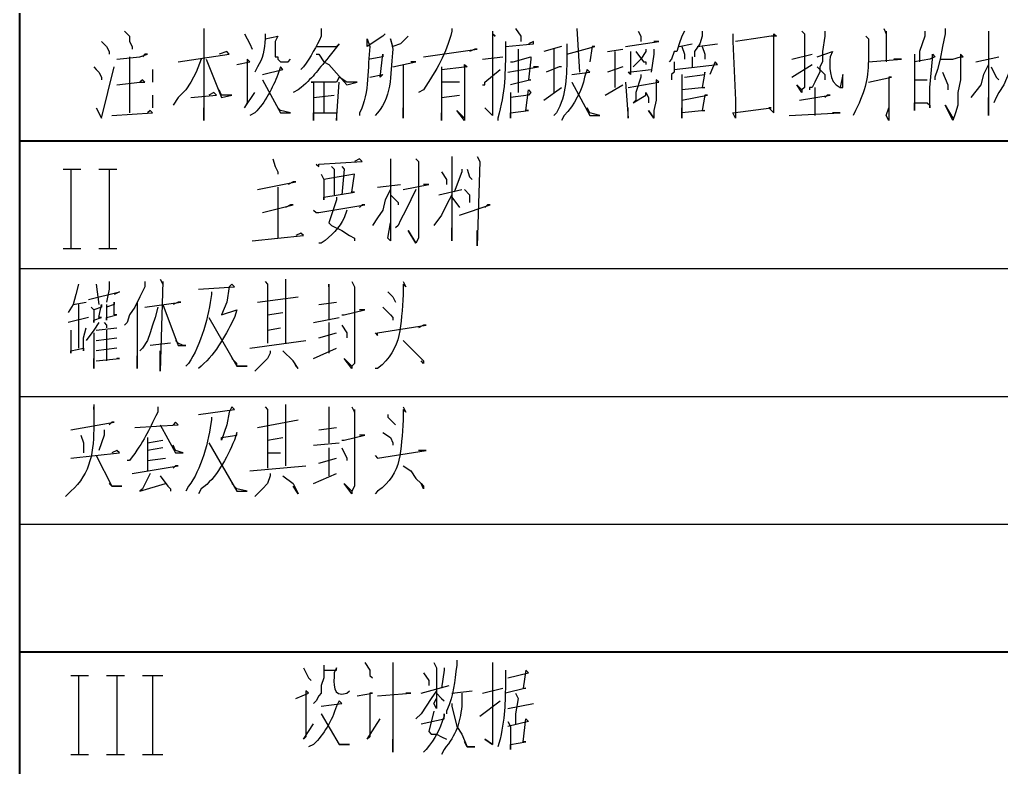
# Model space of a CAD drawing. Header units: millimetres. Extents: x 0 to 822, y 14 to 1153.
# Drawn here: x 569.3 to 638.5, y 938.5 to 991.1 of the extents above; entities that cross this region are included whole.
import ezdxf

# ---------------------------------------------------------------- set-up
doc = ezdxf.new("R2010")
doc.units = ezdxf.units.MM
doc.layers.add('1', color=7, linetype='Continuous')

msp = doc.modelspace()

# ---------------------------------------------------------------- linework, layer by layer
at = {"layer": '1', "color": 0, "lineweight": 40}
for points in [[(569.34, 1135.941732), (569.34, 676.221732)], [(819, 982.581732), (569.34, 982.581732)], [(819, 946.581732), (569.34, 946.581732)]]:
    msp.add_lwpolyline(points, dxfattribs=at)
at = {"layer": '1', "color": 0, "lineweight": 25}
for points in [[(582.3, 990.501732), (582.3, 986.181732), (582.3, 984.021732), (582.3, 984.201732), (582.3, 984.921732)], [(604.26, 990.501732), (604.62, 989.961732), (604.62, 989.601732)], [(608.58, 990.501732), (608.76, 987.441732)], [(630.18, 990.501732), (630.36, 990.141732), (630.36, 990.321732), (630.36, 988.161732)], [(634.5, 990.501732), (634.5, 990.141732), (634.32, 989.241732), (634.14, 988.341732), (633.96, 987.621732), (633.78, 987.081732), (633.78, 986.901732)], [(576.72, 990.321732), (577.08, 989.961732), (577.08, 989.601732), (577.26, 989.241732), (577.26, 989.061732)], [(585.18, 990.141732), (585.54, 989.421732), (585.72, 989.061732)], [(586.62, 989.781732), (587.52, 989.961732), (587.52, 989.961732), (587.34, 989.601732), (587.34, 988.521732), (587.52, 988.521732), (587.52, 988.341732), (587.7, 988.161732), (588.24, 988.161732), (588.42, 988.341732)], [(602.64, 990.321732), (602.64, 990.141732), (602.82, 989.961732), (602.64, 990.141732), (602.64, 984.921732), (602.64, 984.381732), (602.1, 984.921732)], [(612.9, 990.321732), (613.08, 989.961732), (613.08, 989.601732)], [(616.14, 990.321732), (615.96, 989.961732), (615.78, 989.421732), (615.6, 988.881732), (615.42, 988.881732), (615.24, 988.341732), (615.06, 988.161732)], [(617.4, 990.321732), (617.4, 989.961732), (617.22, 989.421732), (616.86, 988.881732), (616.86, 988.521732)], [(619.56, 990.141732), (619.56, 989.601732), (619.74, 985.461732), (619.74, 984.201732), (619.56, 984.561732), (622.26, 984.921732), (622.08, 984.921732), (622.44, 984.561732), (622.44, 985.281732), (622.44, 986.181732), (622.44, 987.261732), (622.44, 990.141732), (622.62, 989.961732), (622.26, 989.961732), (621, 989.781732), (621, 989.781732), (619.74, 989.601732)], [(624.42, 990.321732), (624.6, 990.141732), (624.6, 986.361732), (624.42, 986.181732), (624.42, 986.001732), (624.06, 986.541732), (624.42, 986.181732)], [(626.04, 990.321732), (626.04, 990.141732), (626.04, 989.961732), (625.86, 988.881732), (625.86, 988.161732), (625.68, 987.801732), (625.68, 987.441732), (625.5, 987.081732), (625.32, 986.721732), (625.14, 986.361732), (624.96, 986.361732), (624.96, 986.181732)], [(633.06, 990.321732), (633.06, 989.961732), (632.7, 988.881732), (632.7, 988.161732)], [(637.56, 990.321732), (637.56, 989.961732), (637.56, 984.381732), (637.56, 984.741732), (637.56, 985.641732)], [(575.1, 989.601732), (575.46, 989.241732), (575.64, 988.881732), (575.64, 988.701732)], [(603.54, 989.241732), (605.52, 989.421732), (605.52, 989.601732), (605.16, 989.421732)], [(607.5, 989.241732), (606.24, 988.881732)], [(607.86, 988.701732), (609.84, 989.241732), (609.66, 989.241732), (609.48, 988.161732)], [(612, 989.241732), (614.34, 989.601732), (614.16, 989.601732), (613.98, 989.601732)], [(615.78, 989.241732), (616.68, 989.421732)], [(615.96, 989.241732), (616.14, 988.701732), (616.14, 988.341732)], [(617.04, 989.241732), (618.48, 989.421732)], [(617.4, 989.241732), (617.58, 988.701732), (617.58, 988.341732)], [(576.18, 988.341732), (577.8, 988.521732), (578.34, 988.701732), (578.16, 988.701732), (577.98, 988.521732)], [(577.08, 988.521732), (577.08, 984.561732)], [(580.5, 988.161732), (584.1, 988.701732), (583.92, 988.881732), (583.38, 988.701732)], [(590.22, 988.701732), (590.4, 988.701732), (590.76, 988.161732), (591.12, 987.981732), (592.38, 986.541732), (593.1, 986.721732), (593.1, 986.721732), (592.38, 986.721732), (591.84, 987.081732), (591.66, 986.721732), (590.04, 986.721732), (589.86, 986.721732), (590.04, 986.721732), (590.04, 984.021732), (590.04, 984.561732), (590.04, 984.561732), (591.66, 984.561732), (591.66, 984.021732), (591.84, 986.721732)], [(594, 987.081732), (594, 987.081732), (594.9, 987.261732), (594.72, 987.081732), (594.9, 988.701732), (594.9, 988.521732), (594, 988.341732)], [(597.78, 988.521732), (601.56, 989.061732), (601.38, 989.061732)], [(601.38, 989.061732), (601.02, 988.881732)], [(601.92, 988.341732), (603.36, 988.521732)], [(603.9, 988.161732), (603.9, 988.161732), (604.08, 988.161732), (605.34, 988.521732), (605.34, 988.521732), (605.34, 988.341732), (605.16, 986.901732), (605.34, 986.901732), (603.9, 986.541732)], [(604.44, 989.061732), (604.44, 988.881732), (604.44, 986.001732)], [(606.96, 989.061732), (606.96, 986.001732)], [(610.74, 988.881732), (611.82, 989.061732)], [(611.28, 986.361732), (611.28, 988.881732)], [(612.36, 988.881732), (612.36, 988.521732), (612.36, 987.261732), (612.18, 987.441732), (613.8, 987.621732)], [(613.44, 989.061732), (613.44, 988.881732), (613.08, 988.341732), (612.54, 987.801732)], [(612.72, 988.881732), (613.26, 988.161732), (613.44, 988.161732), (613.44, 987.981732)], [(613.98, 989.061732), (613.98, 988.701732), (613.8, 987.441732)], [(616.68, 988.521732), (616.68, 988.161732), (616.68, 987.801732)], [(623.7, 988.341732), (625.14, 988.701732)], [(632.34, 988.701732), (632.34, 988.161732), (632.34, 984.741732), (632.34, 985.281732), (633.24, 985.281732), (633.42, 985.101732), (633.42, 984.921732), (633.42, 986.361732), (633.6, 988.341732), (633.6, 988.701732), (633.78, 988.521732), (633.42, 988.341732), (632.34, 988.161732)], [(634.14, 988.341732), (635.04, 988.341732), (635.58, 988.521732), (635.76, 988.521732), (635.58, 988.701732), (635.58, 987.801732), (635.58, 986.901732), (635.4, 986.001732), (635.4, 985.101732), (635.22, 984.561732), (635.04, 984.021732), (634.5, 985.101732), (635.04, 984.201732)], [(636.66, 988.161732), (638.28, 988.521732)], [(574.56, 987.801732), (574.74, 987.621732), (574.92, 987.441732), (575.1, 987.081732), (575.1, 986.901732)], [(574.74, 984.921732), (575.1, 984.201732), (576, 987.801732)], [(582.12, 988.341732), (581.76, 987.441732), (581.4, 986.721732), (581.04, 986.181732), (580.5, 985.641732), (580.14, 985.101732)], [(582.48, 988.341732), (583.56, 985.641732), (584.28, 985.821732), (583.56, 985.821732), (583.38, 986.181732)], [(584.64, 987.981732), (585.54, 988.161732), (585.36, 988.341732), (585.36, 987.981732), (585.36, 985.281732), (585.18, 984.921732), (585.9, 986.001732)], [(595.62, 987.801732), (597.24, 988.161732), (597.06, 988.161732), (596.88, 988.161732)], [(596.34, 987.981732), (596.34, 984.201732), (596.34, 984.381732), (596.34, 984.921732)], [(599.04, 987.621732), (600.66, 987.801732), (600.66, 987.981732), (600.84, 987.801732), (600.66, 987.801732), (600.66, 984.021732), (600.12, 984.741732), (600.66, 984.201732)], [(599.04, 987.801732), (599.04, 987.621732), (599.04, 984.201732), (599.04, 984.021732), (599.04, 984.561732)], [(603.72, 987.441732), (605.88, 987.801732), (605.7, 987.801732), (605.52, 987.801732)], [(607.5, 987.801732), (607.32, 987.801732), (606.42, 987.441732)], [(611.82, 987.801732), (610.74, 987.441732)], [(615.42, 988.161732), (615.42, 987.441732), (615.24, 987.261732), (615.24, 987.081732), (615.24, 986.901732)], [(615.42, 987.621732), (618.48, 987.981732), (618.3, 988.161732), (617.94, 987.261732)], [(623.7, 987.081732), (625.14, 987.981732)], [(625.5, 987.801732), (626.04, 987.261732), (626.04, 986.901732)], [(629.1, 988.161732), (631.44, 988.341732), (631.26, 988.341732), (630.9, 988.341732)], [(637.56, 987.981732), (637.2, 987.261732), (637.02, 986.541732), (636.3, 985.641732)], [(637.74, 987.801732), (638.1, 987.081732), (638.28, 986.901732)], [(639.36, 988.161732), (639, 987.441732), (638.64, 986.541732), (638.28, 986.001732), (638.1, 985.641732), (637.92, 985.281732)], [(578.7, 987.621732), (578.7, 986.721732)], [(601.92, 986.541732), (602.1, 986.541732), (602.1, 986.721732), (603.18, 987.621732)], [(613.08, 987.261732), (613.08, 987.081732), (612.72, 986.001732), (612.72, 985.461732), (612.54, 985.281732), (613.44, 985.821732), (613.44, 986.001732), (613.62, 985.641732), (613.62, 985.281732)], [(616.14, 987.081732), (617.58, 987.261732), (617.58, 987.441732), (617.4, 986.361732), (617.58, 986.361732), (615.96, 986.181732)], [(615.96, 987.261732), (615.96, 984.201732), (615.96, 984.561732), (615.96, 984.921732)], [(629.1, 986.721732), (630.72, 987.081732), (630.54, 987.081732), (630.54, 984.021732), (630.36, 984.381732), (630.54, 984.921732)], [(634.32, 987.441732), (634.68, 986.541732), (634.68, 986.361732), (634.68, 986.181732)], [(576.18, 986.541732), (577.8, 986.721732), (578.16, 986.721732), (577.98, 986.901732), (577.8, 986.721732)], [(586.44, 986.901732), (586.44, 986.901732), (587.7, 984.561732), (588.42, 984.561732), (587.7, 984.741732), (587.52, 984.921732)], [(590.76, 986.721732), (590.76, 984.561732)], [(600.3, 986.721732), (599.04, 986.721732)], [(606.24, 985.461732), (607.5, 986.361732)], [(608.22, 986.721732), (608.22, 986.721732), (609.48, 984.381732), (610.2, 984.381732), (609.48, 984.561732), (609.3, 984.921732)], [(610.56, 985.821732), (611.82, 986.541732)], [(612, 986.721732), (612.18, 984.201732), (612.18, 984.381732), (612.18, 984.921732)], [(612.18, 986.361732), (614.34, 986.721732), (614.16, 986.901732), (614.16, 986.541732), (614.16, 985.461732), (613.98, 984.741732), (613.98, 984.381732), (613.98, 984.201732), (613.62, 984.741732), (613.98, 984.201732)], [(625.32, 986.361732), (625.32, 984.381732)], [(632.34, 986.901732), (633.24, 986.901732)], [(578.7, 985.821732), (578.7, 984.921732)], [(581.4, 985.641732), (583.2, 985.821732), (583.02, 986.001732), (582.66, 985.821732)], [(590.04, 985.641732), (591.48, 985.821732)], [(599.04, 985.641732), (600.3, 985.821732)], [(603.9, 986.001732), (603.9, 985.641732), (603.9, 984.201732), (603.9, 984.381732), (603.9, 984.561732), (605.16, 984.741732), (604.98, 984.741732), (605.16, 986.181732), (605.34, 986.001732), (605.16, 985.821732), (603.9, 985.641732)], [(615.96, 985.461732), (617.76, 985.821732), (617.58, 985.821732), (617.4, 984.741732), (617.58, 984.741732), (615.96, 984.561732)], [(624.24, 985.461732), (626.4, 985.821732), (626.22, 985.821732), (626.04, 985.641732)], [(575.82, 984.381732), (578.7, 984.561732), (578.52, 984.741732), (578.34, 984.561732)], [(623.52, 984.381732), (627.12, 984.561732), (626.94, 984.561732), (626.58, 984.561732)], [(587.16, 981.321732), (587.34, 980.781732), (587.52, 980.421732), (587.52, 980.241732)], [(590.22, 980.961732), (590.4, 980.781732), (590.4, 980.961732), (593.46, 981.141732), (593.28, 981.321732), (592.92, 981.141732)], [(595.44, 981.321732), (595.44, 981.141732), (595.44, 975.561732), (595.26, 975.741732), (595.44, 976.821732)], [(597.24, 981.321732), (597.42, 981.141732), (597.42, 975.741732), (597.24, 975.381732), (597.24, 975.381732), (596.7, 976.281732), (597.24, 975.381732)], [(599.76, 981.501732), (599.76, 981.141732), (599.76, 975.561732), (599.76, 975.921732), (599.76, 976.461732)], [(601.56, 981.501732), (601.74, 981.141732), (601.56, 975.201732), (601.56, 975.561732), (601.56, 976.281732)], [(572.4, 980.601732), (573.66, 980.601732)], [(572.94, 980.601732), (572.94, 975.021732)], [(574.92, 980.601732), (576.18, 980.601732)], [(575.64, 980.601732), (575.64, 975.021732)], [(590.58, 980.241732), (590.76, 979.881732), (590.76, 978.441732), (590.76, 978.621732), (592.92, 978.981732), (592.74, 978.981732), (592.92, 980.241732), (592.92, 980.241732), (590.76, 979.881732)], [(591.3, 980.781732), (591.48, 980.601732), (591.48, 978.801732)], [(592.02, 980.781732), (592.2, 980.601732), (592.02, 978.801732)], [(599.04, 980.421732), (599.4, 979.881732), (599.4, 979.521732)], [(600.48, 980.601732), (600.48, 980.421732), (599.94, 978.981732)], [(600.84, 980.601732), (601.02, 980.061732), (601.2, 979.881732)], [(586.08, 979.161732), (588.78, 979.701732), (588.6, 979.701732), (588.24, 979.521732)], [(594.54, 979.341732), (596.16, 979.521732)], [(596.34, 979.161732), (598.14, 979.521732), (598.14, 979.521732), (597.78, 979.521732)], [(587.52, 979.341732), (587.52, 975.741732)], [(595.44, 979.161732), (595.08, 978.441732), (594.9, 977.721732), (594.54, 977.181732), (594.18, 976.641732)], [(595.44, 978.801732), (595.98, 978.261732), (595.98, 978.081732)], [(597.24, 979.161732), (596.88, 978.441732), (596.52, 977.721732), (596.16, 977.001732), (595.98, 976.641732), (595.8, 976.461732)], [(599.76, 978.801732), (599.4, 978.081732), (599.04, 977.361732), (598.5, 976.641732)], [(598.86, 978.801732), (600.48, 979.161732)], [(600.66, 979.161732), (601.02, 978.801732), (601.02, 978.621732), (601.02, 978.261732)], [(586.44, 977.541732), (588.6, 978.081732), (588.42, 978.081732), (588.06, 977.901732)], [(590.04, 977.721732), (590.22, 977.541732), (590.4, 977.541732), (593.64, 978.081732), (593.46, 978.081732), (593.28, 977.901732)], [(591.66, 978.621732), (591.66, 978.441732), (591.12, 976.821732), (591.3, 976.641732), (592.02, 976.281732), (592.56, 975.921732), (592.92, 975.741732), (592.92, 975.561732)], [(599.76, 978.621732), (600.3, 977.901732)], [(600.3, 977.361732), (602.46, 978.081732), (602.28, 978.081732), (602.1, 977.901732)], [(585.72, 975.561732), (589.32, 975.921732), (589.14, 976.101732), (588.78, 975.921732)], [(572.4, 975.021732), (573.66, 975.021732)], [(574.92, 975.021732), (576.18, 975.021732)], [(819, 973.581732), (569.34, 973.581732)], [(575.64, 972.681732), (575.64, 972.141732), (575.46, 971.241732)], [(578.16, 972.681732), (578.16, 972.321732), (577.8, 971.601732), (577.44, 970.881732), (577.08, 970.341732), (576.9, 969.801732), (576.72, 969.621732)], [(579.24, 972.861732), (579.42, 972.501732), (579.42, 972.681732), (579.24, 966.381732), (579.24, 966.921732), (579.24, 967.821732)], [(586.62, 972.681732), (586.8, 972.501732), (586.8, 968.361732)], [(588.06, 972.861732), (588.06, 968.361732)], [(592.74, 972.681732), (592.92, 972.321732), (592.92, 972.321732), (592.92, 966.921732), (592.74, 966.741732), (592.74, 966.561732), (592.2, 967.281732), (592.74, 966.741732)], [(573.48, 972.501732), (573.3, 971.781732), (573.12, 971.061732), (572.76, 970.521732)], [(574.2, 971.421732), (576.36, 971.961732), (576.36, 971.961732), (576, 971.781732)], [(574.74, 972.501732), (574.92, 971.061732)], [(591.12, 972.501732), (591.12, 972.321732), (591.12, 972.501732), (591.12, 969.981732)], [(595.26, 971.961732), (595.26, 971.961732), (595.62, 971.601732), (595.8, 971.241732)], [(573.12, 971.061732), (574.02, 971.241732)], [(575.46, 971.061732), (575.46, 969.981732), (575.46, 970.161732), (576.18, 970.341732), (576, 970.341732), (576, 971.241732), (576, 971.061732), (575.46, 970.881732)], [(577.62, 971.241732), (577.62, 966.561732), (577.62, 966.921732), (577.62, 967.461732)], [(578.16, 970.881732), (580.68, 971.241732), (580.5, 971.241732), (580.14, 971.061732)], [(586.08, 971.241732), (588.96, 971.601732)], [(590.4, 971.061732), (591.66, 971.241732)], [(573.48, 971.061732), (573.48, 968.001732)], [(574.38, 970.881732), (574.56, 970.701732), (574.56, 969.801732), (574.56, 969.981732), (575.1, 970.161732), (574.92, 970.161732), (575.1, 971.061732), (575.1, 970.881732), (574.56, 970.701732)], [(579.06, 970.881732), (578.88, 970.161732), (578.7, 969.621732), (578.52, 969.081732), (578.34, 968.541732), (577.98, 968.001732), (577.8, 967.821732)], [(579.42, 971.061732), (580.5, 968.181732), (581.04, 968.181732), (580.86, 968.181732), (580.5, 968.361732), (580.32, 968.541732)], [(586.8, 970.341732), (587.88, 970.521732)], [(592.02, 970.341732), (592.2, 970.341732), (593.64, 970.701732), (593.46, 970.701732), (593.28, 970.701732)], [(594.9, 970.881732), (595.44, 970.341732), (595.62, 970.161732), (595.62, 969.981732)], [(574.2, 970.161732), (572.76, 969.801732)], [(574.92, 969.801732), (574.56, 969.261732), (574.02, 968.541732)], [(575.28, 969.801732), (575.46, 969.621732), (575.46, 969.441732)], [(582.66, 970.161732), (584.64, 966.741732), (585.36, 966.741732), (584.64, 966.741732), (584.64, 966.921732), (584.28, 967.281732)], [(590.04, 969.801732), (591.84, 970.161732)], [(591.12, 969.801732), (591.12, 969.621732), (591.12, 967.641732)], [(572.94, 969.261732), (572.94, 967.641732), (572.94, 967.821732), (573.84, 968.001732), (573.84, 967.821732), (573.84, 968.721732), (574.02, 969.441732)], [(574.56, 969.081732), (574.56, 966.561732), (574.56, 966.741732), (574.56, 967.281732)], [(574.74, 969.261732), (576.18, 969.441732)], [(575.46, 969.261732), (575.46, 967.101732)], [(586.8, 969.261732), (587.7, 969.441732)], [(590.4, 968.721732), (591.66, 969.081732)], [(592.02, 969.621732), (592.38, 969.081732), (592.38, 968.721732)], [(594.36, 969.081732), (594.54, 968.901732), (594.54, 969.081732), (597.96, 969.621732), (597.78, 969.621732), (597.42, 969.441732)], [(574.74, 968.541732), (576.18, 968.721732)], [(585.54, 968.001732), (589.5, 968.541732)], [(596.34, 968.541732), (596.88, 968.001732), (597.24, 967.641732), (597.78, 967.101732), (597.78, 966.921732), (597.6, 967.101732)], [(576.18, 968.001732), (574.74, 967.821732)], [(579.96, 968.361732), (578.52, 968.181732)], [(586.98, 967.821732), (586.98, 967.641732), (586.8, 967.281732), (586.44, 966.921732), (586.08, 966.561732), (585.9, 966.381732)], [(587.88, 967.821732), (588.6, 967.101732), (588.78, 966.741732), (588.96, 966.561732), (588.6, 967.101732)], [(590.04, 967.281732), (591.66, 968.001732)], [(574.74, 967.101732), (576.36, 967.281732), (576.36, 967.281732), (576.18, 967.281732)], [(819, 964.581732), (569.34, 964.581732)], [(586.62, 963.861732), (586.8, 963.681732), (586.8, 959.541732)], [(588.06, 964.041732), (588.06, 959.721732)], [(591.12, 963.861732), (591.12, 963.681732), (591.12, 963.681732), (591.12, 961.341732)], [(592.74, 963.861732), (592.92, 963.501732), (592.92, 963.681732), (592.92, 958.281732), (592.74, 957.921732), (592.74, 957.741732), (592.2, 958.461732), (592.74, 957.921732)], [(586.08, 962.421732), (588.96, 962.961732)], [(595.26, 963.321732), (595.26, 963.141732), (595.62, 962.781732), (595.8, 962.601732)], [(572.94, 962.241732), (576, 962.781732), (575.82, 962.781732), (575.64, 962.601732)], [(575.28, 962.241732), (575.28, 961.881732), (575.1, 961.341732), (574.92, 960.801732)], [(577.44, 962.421732), (580.5, 962.601732), (580.32, 962.781732), (580.14, 962.601732)], [(579.24, 962.601732), (580.32, 960.621732), (580.86, 960.621732), (580.32, 960.801732), (580.14, 961.161732)], [(590.4, 962.241732), (591.66, 962.421732)], [(573.66, 961.881732), (573.84, 961.341732), (573.84, 960.981732), (573.84, 960.621732)], [(578.34, 961.701732), (578.34, 961.341732), (578.34, 959.361732)], [(578.34, 961.341732), (579.42, 961.521732)], [(586.8, 961.521732), (587.88, 961.701732)], [(592.02, 961.521732), (592.2, 961.521732), (593.64, 961.881732), (593.46, 961.881732), (593.28, 961.881732)], [(594.9, 962.061732), (595.44, 961.701732), (595.62, 961.341732), (595.62, 961.161732)], [(572.94, 960.261732), (576.36, 960.621732), (576.18, 960.801732), (575.82, 960.621732)], [(579.42, 960.981732), (578.34, 960.801732)], [(582.66, 961.341732), (584.64, 957.921732), (585.36, 957.921732), (584.64, 958.101732), (584.64, 958.101732), (584.28, 958.461732)], [(590.04, 961.161732), (591.84, 961.341732)], [(591.12, 960.981732), (591.12, 960.801732), (591.12, 959.001732)], [(592.02, 960.981732), (592.38, 960.261732), (592.38, 960.081732)], [(594.36, 960.441732), (594.54, 960.261732), (594.54, 960.261732), (597.96, 960.801732), (597.78, 960.801732), (597.42, 960.801732)], [(574.74, 960.441732), (575.82, 958.281732), (576.54, 958.281732), (575.82, 958.281732), (575.64, 958.461732)], [(578.34, 960.081732), (579.6, 960.261732)], [(586.8, 960.621732), (587.7, 960.621732)], [(590.4, 959.901732), (591.66, 960.261732)], [(577.26, 959.181732), (580.5, 959.721732), (580.32, 959.721732), (580.14, 959.541732)], [(585.54, 959.361732), (589.5, 959.721732)], [(596.34, 959.721732), (596.88, 959.361732), (597.24, 958.821732), (597.6, 958.461732), (597.78, 958.281732), (597.78, 958.101732), (597.6, 958.461732)], [(578.52, 959.181732), (577.98, 958.101732), (577.8, 957.921732), (579.6, 958.461732)], [(579.24, 959.001732), (579.78, 958.281732), (579.96, 958.101732), (579.96, 957.921732)], [(586.98, 959.181732), (586.98, 959.001732), (586.8, 958.461732), (586.44, 958.101732), (586.08, 957.741732), (585.9, 957.561732)], [(587.88, 959.001732), (588.6, 958.461732), (588.78, 958.101732), (588.96, 957.741732), (588.6, 958.281732)], [(590.04, 958.461732), (591.66, 959.181732)], [(819, 955.581732), (569.34, 955.581732)], [(590.76, 945.681732), (590.76, 944.781732), (590.58, 944.241732), (590.58, 943.701732), (590.4, 943.521732), (590.22, 943.161732), (590.04, 942.981732)], [(593.64, 945.861732), (594, 945.321732), (594, 944.961732), (594.18, 944.781732)], [(595.62, 945.861732), (595.62, 939.561732), (595.62, 940.461732)], [(598.5, 945.861732), (598.68, 945.501732), (598.68, 942.621732), (598.5, 942.981732), (598.68, 943.341732)], [(602.64, 945.861732), (602.64, 945.501732), (602.64, 945.501732), (602.64, 940.461732), (602.64, 940.101732), (602.1, 940.461732), (602.64, 940.101732)], [(572.94, 944.961732), (574.2, 944.961732)], [(573.48, 944.961732), (573.48, 939.381732)], [(575.46, 944.961732), (576.72, 944.961732)], [(576.18, 944.961732), (576.18, 939.381732)], [(577.98, 944.961732), (579.42, 944.961732)], [(578.7, 944.961732), (578.7, 939.381732)], [(589.32, 945.501732), (589.68, 944.781732), (589.86, 944.601732)], [(597.78, 945.141732), (598.14, 944.601732), (598.14, 944.241732)], [(599.22, 945.501732), (599.22, 945.321732), (599.04, 944.061732)], [(603.72, 944.781732), (605.16, 945.141732), (604.98, 945.321732), (604.8, 944.061732), (604.98, 944.061732), (603.54, 943.701732)], [(597.6, 943.701732), (599.58, 944.241732)], [(588.78, 943.341732), (589.68, 943.701732), (589.5, 943.881732), (589.5, 943.341732), (589.5, 940.641732), (589.32, 940.461732), (590.04, 941.541732)], [(593.1, 943.521732), (594.18, 943.701732), (594, 943.701732), (594, 940.641732), (593.82, 940.461732), (594.72, 941.901732)], [(594.54, 943.521732), (596.88, 943.701732), (596.7, 943.701732), (596.52, 943.701732)], [(598.68, 943.881732), (598.32, 943.341732), (597.96, 942.801732), (597.6, 942.261732), (597.24, 941.901732)], [(598.68, 943.701732), (599.04, 943.341732), (599.22, 943.161732)], [(599.76, 943.701732), (601.2, 943.881732)], [(601.92, 943.701732), (603.36, 944.061732)], [(604.26, 943.701732), (604.44, 943.341732), (604.26, 942.261732), (604.26, 941.541732)], [(599.76, 942.981732), (599.76, 942.801732), (600.12, 941.361732), (600.48, 940.821732), (600.84, 939.921732), (601.38, 939.921732), (600.84, 939.921732), (600.66, 940.281732)], [(601.74, 942.081732), (603.18, 943.161732)], [(603.72, 942.621732), (605.52, 942.981732)], [(590.58, 942.261732), (590.58, 942.261732), (591.84, 940.101732), (592.56, 940.101732), (591.84, 940.101732), (591.66, 940.461732)], [(598.5, 942.441732), (598.14, 941.001732), (598.32, 940.821732), (598.68, 940.821732), (599.04, 940.641732), (599.4, 940.461732)], [(603.72, 941.721732), (603.9, 941.361732), (603.9, 940.821732), (603.9, 939.741732), (603.9, 940.101732), (604.98, 940.281732), (604.8, 940.281732), (604.98, 941.901732), (605.16, 941.721732), (603.72, 941.361732)], [(572.94, 939.381732), (574.2, 939.381732)], [(575.46, 939.381732), (576.72, 939.381732)], [(577.98, 939.381732), (579.42, 939.381732)]]:
    msp.add_lwpolyline(points, dxfattribs=at)
for points, knots in [([(590.58, 990.501732), (590.58, 990.501732), (590.58, 989.961732), (590.58, 989.961732), (590.22, 989.241732), (589.86, 988.521732), (589.32, 987.801732), (589.32, 987.801732), (589.14, 987.621732), (589.14, 987.621732)], [0, 0, 0, 0, 1, 1, 1, 2, 2, 2, 3, 3, 3, 3]), ([(599.76, 990.501732), (599.76, 990.501732), (599.76, 990.321732), (599.76, 990.321732), (599.4, 988.701732), (598.68, 987.621732), (597.78, 986.181732), (597.78, 986.181732), (597.42, 986.001732), (597.42, 986.001732)], [0, 0, 0, 0, 1, 1, 1, 2, 2, 2, 3, 3, 3, 3]), ([(586.62, 990.141732), (586.62, 990.141732), (586.62, 989.781732), (586.62, 989.781732), (586.62, 989.061732), (586.44, 988.341732), (586.08, 987.801732), (586.08, 987.801732), (585.9, 987.441732), (585.9, 987.441732)], [0, 0, 0, 0, 1, 1, 1, 2, 2, 2, 3, 3, 3, 3]), ([(595.08, 990.141732), (595.08, 990.141732), (594.9, 989.961732), (594.9, 989.961732), (594.9, 989.961732), (593.82, 989.241732), (593.82, 989.241732), (593.82, 989.241732), (593.82, 989.781732), (593.82, 989.781732), (593.82, 989.781732), (594, 989.241732), (594, 989.241732), (593.82, 987.801732), (594, 986.001732), (593.28, 984.561732), (593.28, 984.561732), (593.28, 984.381732), (593.28, 984.381732)], [0, 0, 0, 0, 1, 1, 1, 2, 2, 2, 3, 3, 3, 4, 4, 4, 5, 5, 5, 6, 6, 6, 6]), ([(596.7, 989.961732), (596.7, 989.961732), (596.16, 989.421732), (596.16, 989.421732), (596.16, 989.421732), (595.62, 989.241732), (595.62, 989.241732), (595.62, 989.241732), (595.44, 989.781732), (595.44, 989.781732), (595.44, 989.781732), (595.62, 989.061732), (595.62, 989.061732), (595.44, 987.621732), (595.62, 985.821732), (594.54, 984.561732), (594.54, 984.561732), (594.36, 984.381732), (594.36, 984.381732)], [0, 0, 0, 0, 1, 1, 1, 2, 2, 2, 3, 3, 3, 4, 4, 4, 5, 5, 5, 6, 6, 6, 6]), ([(628.92, 989.961732), (628.92, 989.961732), (629.1, 989.781732), (629.1, 989.781732), (629.1, 989.781732), (629.1, 989.781732), (629.1, 989.781732), (629.1, 989.781732), (629.1, 988.521732), (629.1, 988.521732), (629.1, 987.081732), (628.92, 986.181732), (628.2, 984.741732), (628.2, 984.741732), (628.02, 984.381732), (628.02, 984.381732)], [0, 0, 0, 0, 1, 1, 1, 2, 2, 2, 3, 3, 3, 4, 4, 4, 5, 5, 5, 5]), ([(590.22, 989.241732), (590.22, 989.241732), (591.66, 989.241732), (591.66, 989.241732), (591.66, 989.241732), (591.66, 989.241732), (591.66, 989.241732), (591.66, 989.241732), (591.84, 989.421732), (591.84, 989.421732), (591.84, 989.421732), (591.12, 988.521732), (591.12, 988.521732), (590.22, 987.441732), (590.04, 987.081732), (588.96, 986.181732), (588.96, 986.181732), (588.6, 986.001732), (588.6, 986.001732)], [0, 0, 0, 0, 1, 1, 1, 2, 2, 2, 3, 3, 3, 4, 4, 4, 5, 5, 5, 6, 6, 6, 6]), ([(603.54, 989.601732), (603.54, 989.601732), (603.54, 989.241732), (603.54, 989.241732), (603.54, 987.441732), (603.54, 986.001732), (603, 984.201732), (603, 984.201732), (603, 984.021732), (603, 984.021732)], [0, 0, 0, 0, 1, 1, 1, 2, 2, 2, 3, 3, 3, 3]), ([(607.86, 989.421732), (607.86, 989.421732), (607.86, 988.701732), (607.86, 988.701732), (607.86, 987.261732), (607.86, 985.821732), (607.14, 984.561732), (607.14, 984.561732), (606.96, 984.381732), (606.96, 984.381732)], [0, 0, 0, 0, 1, 1, 1, 2, 2, 2, 3, 3, 3, 3]), ([(625.5, 988.521732), (625.5, 988.521732), (625.5, 988.521732), (625.5, 988.521732), (625.5, 988.521732), (626.58, 988.881732), (626.58, 988.881732), (626.58, 988.881732), (626.58, 988.881732), (626.58, 988.881732), (626.58, 988.881732), (626.4, 988.521732), (626.4, 988.521732), (626.4, 987.981732), (626.22, 986.721732), (627.12, 986.361732), (627.12, 986.361732), (627.3, 986.361732), (627.3, 986.361732), (627.3, 986.361732), (627.3, 987.261732), (627.3, 987.261732), (627.3, 987.261732), (627.12, 986.361732), (627.12, 986.361732)], [0, 0, 0, 0, 1, 1, 1, 2, 2, 2, 3, 3, 3, 4, 4, 4, 5, 5, 5, 6, 6, 6, 7, 7, 7, 8, 8, 8, 8]), ([(586.44, 987.261732), (586.44, 987.261732), (587.88, 987.621732), (587.88, 987.621732), (587.88, 987.621732), (587.7, 987.801732), (587.7, 987.801732), (587.7, 987.801732), (587.52, 987.261732), (587.52, 987.261732), (587.16, 986.361732), (586.62, 985.281732), (585.9, 984.561732), (585.9, 984.561732), (585.54, 984.381732), (585.54, 984.381732)], [0, 0, 0, 0, 1, 1, 1, 2, 2, 2, 3, 3, 3, 4, 4, 4, 5, 5, 5, 5]), ([(608.22, 987.261732), (608.22, 987.261732), (609.48, 987.441732), (609.48, 987.441732), (609.48, 987.441732), (609.3, 987.621732), (609.3, 987.621732), (609.3, 987.621732), (609.12, 987.081732), (609.12, 987.081732), (608.94, 986.181732), (608.4, 985.101732), (607.68, 984.381732), (607.68, 984.381732), (607.5, 984.021732), (607.5, 984.021732)], [0, 0, 0, 0, 1, 1, 1, 2, 2, 2, 3, 3, 3, 4, 4, 4, 5, 5, 5, 5]), ([(592.38, 977.721732), (592.38, 977.721732), (592.2, 977.181732), (592.2, 977.181732), (591.84, 976.461732), (591.3, 975.921732), (590.58, 975.381732), (590.58, 975.381732), (590.4, 975.381732), (590.4, 975.381732)], [0, 0, 0, 0, 1, 1, 1, 2, 2, 2, 3, 3, 3, 3]), ([(596.34, 972.681732), (596.34, 972.681732), (596.52, 972.321732), (596.52, 972.321732), (596.52, 972.321732), (596.34, 972.501732), (596.34, 972.501732), (596.34, 972.501732), (596.34, 971.781732), (596.34, 971.781732), (596.16, 969.621732), (596.34, 968.001732), (594.54, 966.561732), (594.54, 966.561732), (594.36, 966.561732), (594.36, 966.561732)], [0, 0, 0, 0, 1, 1, 1, 2, 2, 2, 3, 3, 3, 4, 4, 4, 5, 5, 5, 5]), ([(582.84, 971.961732), (582.84, 971.961732), (582.84, 971.781732), (582.84, 971.781732), (582.66, 970.341732), (582.12, 968.181732), (581.22, 966.921732), (581.22, 966.921732), (581.04, 966.741732), (581.04, 966.741732)], [0, 0, 0, 0, 1, 1, 1, 2, 2, 2, 3, 3, 3, 3]), ([(581.94, 972.141732), (581.94, 972.141732), (584.46, 972.321732), (584.46, 972.321732), (584.46, 972.321732), (584.28, 972.501732), (584.28, 972.501732), (584.28, 972.501732), (584.1, 972.321732), (584.1, 972.321732), (584.1, 972.321732), (583.92, 971.241732), (583.92, 971.241732), (583.92, 971.241732), (583.56, 970.341732), (583.56, 970.341732), (583.56, 970.341732), (583.56, 970.341732), (583.56, 970.341732), (583.56, 970.341732), (583.56, 970.341732), (583.56, 970.341732), (583.56, 970.341732), (584.64, 970.701732), (584.64, 970.701732), (584.64, 970.701732), (584.64, 970.701732), (584.64, 970.701732), (584.64, 970.701732), (584.46, 970.161732), (584.46, 970.161732), (583.92, 969.081732), (583.2, 967.641732), (582.12, 966.741732), (582.12, 966.741732), (581.94, 966.561732), (581.94, 966.561732)], [0, 0, 0, 0, 1, 1, 1, 2, 2, 2, 3, 3, 3, 4, 4, 4, 5, 5, 5, 6, 6, 6, 7, 7, 7, 8, 8, 8, 9, 9, 9, 10, 10, 10, 11, 11, 11, 12, 12, 12, 12]), ([(574.56, 964.041732), (574.56, 964.041732), (574.56, 963.681732), (574.56, 963.681732), (574.56, 963.681732), (574.56, 963.861732), (574.56, 963.861732), (574.56, 963.861732), (574.56, 962.601732), (574.56, 962.601732), (574.56, 960.801732), (574.38, 959.181732), (572.94, 957.921732), (572.94, 957.921732), (572.58, 957.561732), (572.58, 957.561732)], [0, 0, 0, 0, 1, 1, 1, 2, 2, 2, 3, 3, 3, 4, 4, 4, 5, 5, 5, 5]), ([(579.06, 963.861732), (579.06, 963.861732), (579.06, 963.501732), (579.06, 963.501732), (578.34, 962.061732), (578.16, 961.521732), (577.08, 960.081732), (577.08, 960.081732), (576.9, 960.081732), (576.9, 960.081732)], [0, 0, 0, 0, 1, 1, 1, 2, 2, 2, 3, 3, 3, 3]), ([(581.94, 963.321732), (581.94, 963.321732), (584.46, 963.681732), (584.46, 963.681732), (584.46, 963.681732), (584.28, 963.861732), (584.28, 963.861732), (584.28, 963.861732), (584.1, 963.501732), (584.1, 963.501732), (584.1, 963.501732), (583.92, 962.601732), (583.92, 962.601732), (583.92, 962.601732), (583.56, 961.521732), (583.56, 961.521732), (583.56, 961.521732), (583.56, 961.701732), (583.56, 961.701732), (583.56, 961.701732), (583.56, 961.701732), (583.56, 961.701732), (583.56, 961.701732), (584.64, 961.881732), (584.64, 961.881732), (584.64, 961.881732), (584.64, 962.061732), (584.64, 962.061732), (584.64, 962.061732), (584.46, 961.521732), (584.46, 961.521732), (583.92, 960.261732), (583.2, 958.821732), (582.12, 958.101732), (582.12, 958.101732), (581.94, 957.741732), (581.94, 957.741732)], [0, 0, 0, 0, 1, 1, 1, 2, 2, 2, 3, 3, 3, 4, 4, 4, 5, 5, 5, 6, 6, 6, 7, 7, 7, 8, 8, 8, 9, 9, 9, 10, 10, 10, 11, 11, 11, 12, 12, 12, 12]), ([(596.34, 963.861732), (596.34, 963.861732), (596.52, 963.501732), (596.52, 963.501732), (596.52, 963.501732), (596.34, 963.681732), (596.34, 963.681732), (596.34, 963.681732), (596.34, 962.961732), (596.34, 962.961732), (596.16, 960.801732), (596.34, 959.181732), (594.54, 957.921732), (594.54, 957.921732), (594.36, 957.741732), (594.36, 957.741732)], [0, 0, 0, 0, 1, 1, 1, 2, 2, 2, 3, 3, 3, 4, 4, 4, 5, 5, 5, 5]), ([(582.84, 963.141732), (582.84, 963.141732), (582.84, 962.961732), (582.84, 962.961732), (582.66, 961.521732), (582.12, 959.361732), (581.22, 958.281732), (581.22, 958.281732), (581.04, 957.921732), (581.04, 957.921732)], [0, 0, 0, 0, 1, 1, 1, 2, 2, 2, 3, 3, 3, 3]), ([(600.12, 946.041732), (600.12, 946.041732), (600.12, 945.681732), (600.12, 945.681732), (599.94, 944.421732), (599.94, 943.701732), (599.4, 942.441732), (599.4, 942.441732), (599.4, 942.261732), (599.4, 942.261732)], [0, 0, 0, 0, 1, 1, 1, 2, 2, 2, 3, 3, 3, 3]), ([(590.76, 945.321732), (590.76, 945.321732), (591.66, 945.321732), (591.66, 945.321732), (591.66, 945.321732), (591.66, 945.501732), (591.66, 945.501732), (591.66, 945.501732), (591.48, 945.141732), (591.48, 945.141732), (591.48, 944.421732), (591.3, 943.341732), (592.38, 943.701732), (592.38, 943.701732), (592.56, 943.881732), (592.56, 943.881732)], [0, 0, 0, 0, 1, 1, 1, 2, 2, 2, 3, 3, 3, 4, 4, 4, 5, 5, 5, 5]), ([(603.54, 945.321732), (603.54, 945.321732), (603.54, 944.961732), (603.54, 944.961732), (603.54, 943.161732), (603.54, 942.261732), (603.18, 940.461732), (603.18, 940.461732), (603, 939.921732), (603, 939.921732)], [0, 0, 0, 0, 1, 1, 1, 2, 2, 2, 3, 3, 3, 3]), ([(600.48, 943.701732), (600.48, 943.701732), (600.48, 942.801732), (600.48, 942.801732), (600.3, 941.541732), (600.12, 940.821732), (599.22, 939.741732), (599.22, 939.741732), (599.04, 939.381732), (599.04, 939.381732)], [0, 0, 0, 0, 1, 1, 1, 2, 2, 2, 3, 3, 3, 3]), ([(590.58, 942.801732), (590.58, 942.801732), (592.02, 942.981732), (592.02, 942.981732), (592.02, 942.981732), (591.84, 943.161732), (591.84, 943.161732), (591.84, 943.161732), (591.66, 942.801732), (591.66, 942.801732), (591.3, 941.721732), (590.76, 940.821732), (590.04, 940.101732), (590.04, 940.101732), (589.68, 939.921732), (589.68, 939.921732)], [0, 0, 0, 0, 1, 1, 1, 2, 2, 2, 3, 3, 3, 4, 4, 4, 5, 5, 5, 5]), ([(597.6, 941.541732), (597.6, 941.541732), (599.22, 941.901732), (599.22, 941.901732), (599.22, 941.901732), (599.22, 942.261732), (599.22, 942.261732), (599.22, 942.261732), (599.22, 942.081732), (599.22, 942.081732), (598.86, 941.001732), (598.68, 940.641732), (597.96, 939.741732), (597.96, 939.741732), (597.78, 939.561732), (597.78, 939.561732)], [0, 0, 0, 0, 1, 1, 1, 2, 2, 2, 3, 3, 3, 4, 4, 4, 5, 5, 5, 5])]:
    msp.add_open_spline(points, degree=3, knots=knots, dxfattribs=at)

doc.saveas('drawing.dxf')
